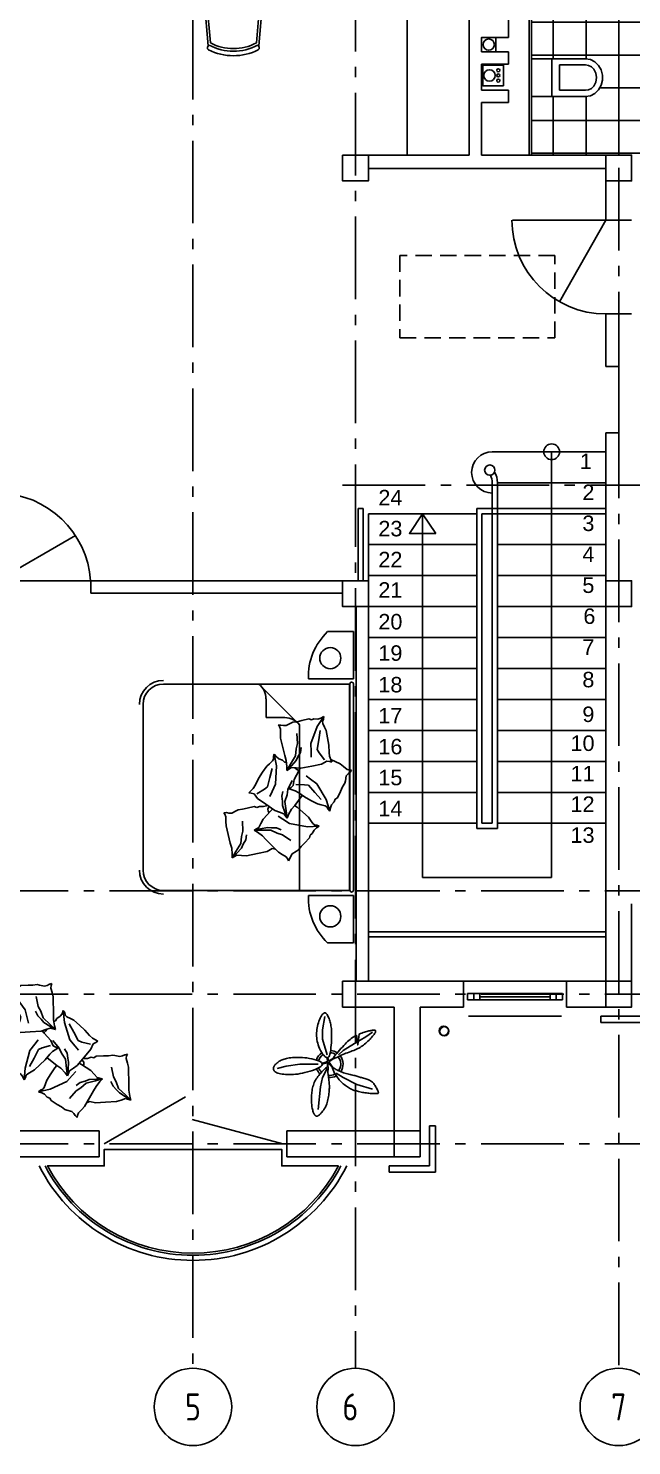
# Model space of a CAD drawing. Extents: x -133165 to 20117, y 15722 to 63536.
# Drawn here: x -82833 to -76988, y 16065 to 29798 of the extents above; entities that cross this region are included whole.
import ezdxf
from ezdxf.enums import TextEntityAlignment as Align

# ---------------------------------------------------------------- set-up
doc = ezdxf.new("R2010")
doc.units = 0
for name, pattern in [('GOST2_303_5', [24, 20, -1.5, 1, -1.5]), ('GOST2_303_6', [12, 8, -1.5, 1, -1.5]), ('HIDDEN', [9.525, 6.35, -3.175])]:
    doc.linetypes.add(name, pattern=pattern)
doc.layers.get('0').update_dxf_attribs({"linetype": 'CONTINUOUS'})
for name, color, linetype in [('AREA', 191, 'CONTINUOUS'), ('AXIS', 7, 'GOST2_303_5'), ('CORNICE', 251, 'CONTINUOUS'), ('FURNITURE', 28, 'CONTINUOUS'), ('HATCH', 8, 'CONTINUOUS'), ('HIDDEN', 9, 'HIDDEN'), ('MERDIVEN', 3, 'CONTINUOUS'), ('V', 140, 'CONTINUOUS'), ('WALL', 5, 'CONTINUOUS'), ('WC', 4, 'CONTINUOUS'), ('WINDOWS', 8, 'CONTINUOUS')]:
    doc.layers.add(name, color=color, linetype=linetype)
doc.styles.add('ATTR', font='romans.shx', dxfattribs={"width": 0.8, "height": 0.470416})
doc.styles.add('GOST_2_304', font='CS_Gost2304.shx')
doc.styles.add('STYLE1', font='arial.ttf')

# ---------------------------------------------------------------- blocks, each defined once
blk = doc.blocks.new('KARNIZ-450MM')
at = {"layer": 'CORNICE', "ltscale": 50}
for p, q in [((0, 390), (-60, 390)), ((-60, 390), (-60, -60)), ((0, 0), (0, 390)), ((390, 0), (0, 0)), ((390, -60), (390, 0)), ((-60, -60), (390, -60))]:
    blk.add_line(p, q, dxfattribs=at)
blk = doc.blocks.new('РЈРќРРўРђР—1')
at = {"linetype": 'CONTINUOUS'}
for p, q in [((20327, -23011), (20327, -22481)), ((20697, -22481), (20327, -22481)), ((20697, -23011), (20697, -22481)), ((20697, -22681), (20327, -22681)), ((20387, -22756), (20387, -23011)), ((20637, -22756), (20387, -22756)), ((20637, -23011), (20637, -22756))]:
    blk.add_line(p, q, dxfattribs=at)
for points in [[(20327, -23011), (20334, -23061), (20357, -23105), (20392, -23141)], [(20387, -23011), (20392, -23042), (20406, -23070), (20428, -23093)], [(20596, -23093), (20618, -23070), (20632, -23042), (20637, -23011)], [(20632, -23141), (20667, -23105), (20689, -23061), (20697, -23011)], [(20392, -23141), (20436, -23166), (20486, -23179), (20537, -23179), (20587, -23166), (20632, -23141)], [(20428, -23093), (20468, -23114), (20512, -23121), (20556, -23114), (20596, -23093)]]:
    blk.add_lwpolyline(points, dxfattribs=at)
blk = doc.blocks.new('CHEDIN3')
for p, q in [((29, 386), (0, 54)), ((47, 362), (20, 52)), ((32, 416), (32, 416)), ((430, 52), (403, 362)), ((450, 54), (421, 386)), ((50, 19), (401, 19)), ((50, -1), (401, -1))]:
    blk.add_line(p, q)
for centre, radius, start, end in [((225, 36), 426, 63.0136, 116.9507), ((47, 400), 22, 131.6226, 246.1334), ((225, 36), 391, 61.3288, 118.6295), ((225, 36), 371, 61.3288, 118.6295), ((404, 400), 22, 293.8666, 48.3774), ((50, 49), 50, 174.9603, 270), ((50, 49), 30, 174.9603, 270), ((401, 49), 50, 270, 5.0397), ((401, 49), 30, 270, 5.0397)]:
    blk.add_arc(centre, radius, start, end)
blk = doc.blocks.new('7')
for p, q in [((34733, 36830), (34722, 36776)), ((34743, 36929), (34731, 36879)), ((34731, 36879), (34733, 36830)), ((34766, 36902), (34743, 36929)), ((34810, 36871), (34766, 36902)), ((34901, 36854), (34810, 36871)), ((34981, 36836), (34901, 36854)), ((35296, 36689), (34981, 36836)), ((34608, 36586), (34566, 36499)), ((34634, 36666), (34608, 36586)), ((34660, 36700), (34634, 36666)), ((34722, 36776), (34660, 36700)), ((35021, 36494), (34832, 36541)), ((35436, 36549), (35263, 36484)), ((35384, 36643), (35296, 36689)), ((35497, 36609), (35384, 36643)), ((35571, 36596), (35436, 36549)), ((35571, 36596), (35464, 36527)), ((35571, 36596), (35497, 36609)), ((35500, 36516), (35571, 36596)), ((33639, 36244), (33695, 36288)), ((33695, 36288), (33829, 36345)), ((33829, 36345), (33961, 36399)), ((33961, 36399), (34096, 36432)), ((34096, 36432), (34168, 36459)), ((34144, 36245), (34257, 36374)), ((34168, 36459), (34268, 36526)), ((34268, 36526), (34268, 36481)), ((34268, 36481), (34270, 36423)), ((34270, 36423), (34347, 36338)), ((34347, 36338), (34424, 36162)), ((34488, 36276), (34477, 36199)), ((34519, 36319), (34488, 36276)), ((34566, 36499), (34511, 36373)), ((34511, 36373), (34519, 36319)), ((34893, 36204), (34962, 36286)), ((34962, 36286), (34909, 36170)), ((34962, 36286), (34935, 36146)), ((34962, 36286), (34986, 36215)), ((35127, 36500), (35021, 36494)), ((35177, 36406), (35078, 36409)), ((35263, 36484), (35127, 36500)), ((35270, 36438), (35177, 36406)), ((35347, 36458), (35270, 36438)), ((35464, 36527), (35347, 36458)), ((35393, 36135), (35476, 36335)), ((35476, 36335), (35489, 36428)), ((35489, 36428), (35500, 36516)), ((32790, 35994), (32763, 35960)), ((32852, 36071), (32790, 35994)), ((32862, 36125), (32852, 36071)), ((32872, 36224), (32860, 36173)), ((32860, 36173), (32862, 36125)), ((32896, 36196), (32872, 36224)), ((32939, 36166), (32896, 36196)), ((33030, 36149), (32939, 36166)), ((33111, 36130), (33030, 36149)), ((33425, 35983), (33111, 36130)), ((33513, 35938), (33425, 35983)), ((33438, 36189), (33489, 36194)), ((33482, 36140), (33438, 36189)), ((33438, 36189), (33655, 36106)), ((33509, 36088), (33482, 36140)), ((33489, 36194), (33538, 36185)), ((33522, 36010), (33509, 36088)), ((33552, 35967), (33522, 36010)), ((33538, 36185), (33575, 36199)), ((33575, 36199), (33639, 36244)), ((33655, 36106), (34003, 36052)), ((33718, 36175), (33901, 36188)), ((33901, 36188), (34088, 36193)), ((34003, 36052), (34154, 36089)), ((34088, 36193), (34144, 36245)), ((34154, 36089), (34257, 36113)), ((34424, 36162), (34510, 35963)), ((34450, 36145), (34438, 36131)), ((34477, 36199), (34450, 36145)), ((34454, 36092), (34459, 36092)), ((34459, 36092), (34507, 36102)), ((34488, 36015), (34532, 36042)), ((34507, 36102), (34544, 36088)), ((34532, 36042), (34718, 36154)), ((34544, 36088), (34574, 36067)), ((34718, 36154), (34808, 36180)), ((34808, 36180), (34893, 36204)), ((34858, 36044), (34850, 35964)), ((34909, 36170), (34858, 36044)), ((34935, 36146), (34897, 35965)), ((34986, 36215), (35037, 36107)), ((35037, 36107), (35094, 36027)), ((35094, 36027), (35286, 35737)), ((35318, 35958), (35393, 36135)), ((32695, 35794), (32640, 35667)), ((32737, 35880), (32695, 35794)), ((32763, 35960), (32737, 35880)), ((33150, 35789), (32962, 35836)), ((33257, 35794), (33150, 35789)), ((33393, 35779), (33257, 35794)), ((33399, 35732), (33307, 35701)), ((33566, 35843), (33393, 35779)), ((33477, 35752), (33399, 35732)), ((33594, 35821), (33477, 35752)), ((33627, 35904), (33513, 35938)), ((33547, 35928), (33552, 35967)), ((33701, 35891), (33566, 35843)), ((33701, 35891), (33594, 35821)), ((33606, 35629), (33619, 35722)), ((33619, 35722), (33630, 35810)), ((33644, 35702), (33622, 35747)), ((33701, 35891), (33627, 35904)), ((33630, 35810), (33701, 35891)), ((33848, 35715), (33663, 35662)), ((33963, 35709), (33848, 35715)), ((34056, 35798), (33869, 35749)), ((34009, 35744), (33963, 35709)), ((34043, 35773), (34009, 35744)), ((34055, 35653), (34043, 35773)), ((34163, 35794), (34056, 35798)), ((34212, 35888), (34113, 35885)), ((34298, 35811), (34163, 35794)), ((34305, 35858), (34212, 35888)), ((34473, 35749), (34298, 35811)), ((34382, 35839), (34305, 35858)), ((34500, 35771), (34382, 35839)), ((34608, 35703), (34473, 35749)), ((34608, 35703), (34500, 35771)), ((34510, 35963), (34524, 35871)), ((34524, 35871), (34536, 35783)), ((34536, 35783), (34608, 35703)), ((34641, 35784), (34603, 35883)), ((34699, 35640), (34641, 35784)), ((34850, 35964), (34832, 35868)), ((34832, 35868), (34849, 35771)), ((34897, 35965), (34932, 35832)), ((34932, 35832), (34942, 35726)), ((34942, 35726), (35017, 35547)), ((35240, 35814), (35242, 35872)), ((35240, 35806), (35240, 35814)), ((35242, 35872), (35318, 35958)), ((35286, 35737), (35316, 35661)), ((32537, 35391), (32753, 35476)), ((32580, 35440), (32537, 35391)), ((32606, 35493), (32580, 35440)), ((32618, 35570), (32606, 35493)), ((32649, 35614), (32618, 35570)), ((32640, 35667), (32649, 35614)), ((32753, 35476), (33100, 35535)), ((33100, 35535), (33252, 35499)), ((33307, 35701), (33208, 35703)), ((33252, 35499), (33355, 35476)), ((33448, 35253), (33522, 35430)), ((33522, 35430), (33606, 35629)), ((33663, 35662), (33609, 35647)), ((33658, 35661), (33644, 35702)), ((33778, 35407), (33731, 35502)), ((33900, 35422), (33905, 35499)), ((33905, 35499), (33933, 35668)), ((34080, 35580), (34055, 35653)), ((34139, 35455), (34080, 35580)), ((34334, 35607), (34117, 35503)), ((34182, 35318), (34139, 35455)), ((34421, 35654), (34334, 35607)), ((34360, 35551), (34337, 35609)), ((34431, 35427), (34360, 35551)), ((34534, 35689), (34421, 35654)), ((34608, 35703), (34534, 35689)), ((34692, 35287), (34699, 35640)), ((35265, 35473), (35199, 35400)), ((35317, 35491), (35265, 35473)), ((35316, 35661), (35346, 35573)), ((35365, 35496), (35317, 35491)), ((35346, 35573), (35383, 35535)), ((35414, 35515), (35365, 35496)), ((35383, 35535), (35414, 35515)), ((32537, 35391), (32588, 35386)), ((32588, 35386), (32637, 35396)), ((32637, 35396), (32674, 35382)), ((32674, 35382), (32738, 35338)), ((32738, 35338), (32795, 35295)), ((32795, 35295), (32930, 35239)), ((32817, 35408), (32999, 35398)), ((32930, 35239), (33062, 35187)), ((32999, 35398), (33187, 35395)), ((33062, 35187), (33198, 35155)), ((33187, 35395), (33243, 35343)), ((33198, 35155), (33270, 35130)), ((33243, 35343), (33358, 35215)), ((33370, 35109), (33371, 35166)), ((33371, 35166), (33448, 35253)), ((33844, 35267), (33778, 35407)), ((34107, 35032), (33844, 35267)), ((34015, 35274), (33900, 35422)), ((34121, 35125), (34015, 35274)), ((34222, 35179), (34182, 35318)), ((34224, 35107), (34222, 35179)), ((34506, 35303), (34431, 35427)), ((34557, 35253), (34506, 35303)), ((34610, 35195), (34557, 35253)), ((34630, 35161), (34610, 35195)), ((34627, 35111), (34630, 35161)), ((34639, 35061), (34692, 35287)), ((34805, 35168), (34730, 35145)), ((34843, 35204), (34805, 35168)), ((34897, 35204), (34843, 35204)), ((35014, 35277), (34897, 35204)), ((35094, 35331), (35014, 35277)), ((35169, 35369), (35094, 35331)), ((35199, 35400), (35169, 35369)), ((33270, 35130), (33371, 35064)), ((33327, 35092), (33373, 34903)), ((33371, 35064), (33370, 35109)), ((33373, 34903), (33409, 34829)), ((34309, 34917), (34107, 35032)), ((34118, 34869), (34186, 34908)), ((34186, 34908), (34244, 34920)), ((34230, 35030), (34224, 35107)), ((34242, 34992), (34230, 35030)), ((34280, 34960), (34242, 34992)), ((34244, 34920), (34309, 34917)), ((34309, 34917), (34280, 34960)), ((34639, 35061), (34627, 35111)), ((34681, 35111), (34639, 35061)), ((34730, 35145), (34681, 35111)), ((33409, 34829), (33452, 34747)), ((33456, 34694), (33449, 34659)), ((33449, 34659), (33496, 34681)), ((33452, 34747), (33456, 34694)), ((33496, 34681), (33533, 34713)), ((33533, 34713), (33581, 34738)), ((33581, 34738), (33679, 34738)), ((33679, 34738), (33723, 34738)), ((33723, 34738), (33801, 34768)), ((33801, 34768), (33895, 34789)), ((33895, 34789), (34028, 34825)), ((34028, 34825), (34065, 34865)), ((34065, 34865), (34118, 34869))]:
    blk.add_line(p, q)
blk = doc.blocks.new('PLANT_2')
for p, q in [((-0.98, 9.39), (-1.42, 6.75)), ((-1.42, 6.75), (-1.42, 4.99)), ((8.26, 6.31), (6.94, 5.43)), ((-1.42, 4.99), (-0.54, 1.91)), ((2.54, 2.79), (1.66, 1.91)), ((4.74, 4.11), (2.54, 2.79)), ((6.94, 5.43), (4.74, 4.11)), ((-8.46, -0.29), (-5.82, 0.15)), ((-5.82, 0.15), (-2.3, 0.15)), ((-1.52, 0.24), (-0.49, 0.61)), ((-1.49, 0.11), (-0.47, 0.45)), ((-0.49, 0.59), (-0.51, 1.38)), ((-0.47, 0.45), (-0.49, -0.34)), ((-0.28, 0.69), (-0.38, 1.4)), ((-0.38, -0.36), (-0.34, 0.47)), ((-0.34, 0.47), (0.48, -0.55)), ((0.71, 1.31), (-0.28, 0.71)), ((-0.21, 0.55), (0.75, 1.23)), ((0.56, -0.53), (-0.21, 0.57)), ((-10.22, -0.73), (-8.46, -0.29)), ((-1.42, -2.49), (-1.86, -4.25)), ((-0.54, -0.73), (-1.42, -2.49)), ((1.22, -1.61), (2.54, -2.49)), ((2.54, -2.49), (5.18, -3.81)), ((-1.86, -4.25), (-2.3, -8.65)), ((5.18, -3.81), (8.26, -4.69))]:
    blk.add_line(p, q)
for points in [[(-2, 3.16), (-2.16, 3.51), (-2.28, 3.86), (-2.38, 4.21), (-2.46, 4.54), (-2.52, 4.88), (-2.56, 5.21), (-2.58, 5.54), (-2.59, 5.87), (-2.58, 6.2), (-2.56, 6.53), (-2.53, 6.86), (-2.48, 7.18), (-2.42, 7.51), (-2.34, 7.82), (-2.25, 8.13), (-2.15, 8.44), (-2.03, 8.74), (-1.91, 9.02), (-1.77, 9.29), (-1.63, 9.52), (-1.48, 9.72), (-1.34, 9.88), (-1.19, 10), (-1.05, 10.05), (-0.92, 10.05), (-0.79, 9.99), (-0.67, 9.89), (-0.56, 9.75), (-0.45, 9.58), (-0.35, 9.38), (-0.26, 9.17), (-0.17, 8.95), (-0.09, 8.73), (-0.02, 8.51), (0.05, 8.29), (0.1, 8.05), (0.16, 7.82), (0.2, 7.57), (0.24, 7.32), (0.27, 7.05), (0.29, 6.76), (0.31, 6.47), (0.32, 6.15), (0.32, 5.82), (0.32, 5.46), (0.31, 5.09), (0.29, 4.69), (0.27, 4.26), (0.24, 3.81), (0.2, 3.35), (0.14, 2.9), (0.08, 2.47), (-0.01, 2.09), (-0.11, 1.77), (-0.24, 1.54), (-0.39, 1.4), (-0.57, 1.37), (-0.77, 1.45), (-0.98, 1.61), (-1.2, 1.84), (-1.42, 2.13), (-1.63, 2.45), (-1.83, 2.8), (-2, 3.16)], [(2.4, 3.45), (2.66, 3.75), (2.92, 4.02), (3.17, 4.27), (3.41, 4.51), (3.65, 4.73), (3.89, 4.93), (4.13, 5.11), (4.38, 5.29), (4.63, 5.44), (4.88, 5.59), (5.14, 5.72), (5.4, 3.85), (5.66, 5.96), (5.92, 6.06), (6.18, 6.15), (6.43, 6.24), (6.67, 6.32), (6.91, 6.39), (7.14, 6.46), (7.35, 6.52), (7.56, 6.57), (7.76, 6.61), (7.94, 6.65), (8.12, 6.68), (8.27, 6.7), (8.42, 6.72), (8.54, 6.72), (8.65, 6.72), (8.73, 6.7), (8.8, 6.66), (8.84, 6.61), (8.85, 6.53), (8.84, 6.44), (8.8, 6.33), (8.73, 6.2), (8.65, 6.06), (8.54, 5.9), (8.42, 5.73), (8.27, 5.55), (8.12, 5.36), (7.94, 5.16), (7.76, 4.96), (7.57, 4.76), (7.36, 4.56), (7.15, 4.37), (6.94, 4.17), (6.72, 3.99), (6.5, 3.82), (6.28, 3.66), (6.06, 3.52), (5.83, 3.38), (5.6, 3.25), (5.37, 3.13), (5.12, 3.02), (4.86, 2.9), (4.6, 2.79), (4.31, 2.68), (4.02, 2.57), (3.72, 2.46), (3.41, 2.34), (3.1, 2.23), (2.79, 2.1), (2.48, 1.97), (2.18, 1.84), (1.88, 1.7), (1.6, 1.56), (1.34, 1.44), (1.11, 1.34), (0.93, 1.26), (0.79, 1.23), (0.72, 1.25), (0.71, 1.33), (0.77, 1.47), (0.9, 1.67), (1.08, 1.92), (1.3, 2.2), (1.56, 2.5), (1.83, 2.82), (2.12, 3.14), (2.4, 3.45)], [(-3.98, 1.25), (-4.45, 1.33), (-4.9, 1.38), (-5.34, 1.42), (-5.77, 1.44), (-6.18, 1.44), (-6.57, 1.44), (-6.94, 1.42), (-7.28, 1.4), (-7.6, 1.37), (-7.89, 1.33), (-8.16, 1.29), (-8.41, 1.23), (-8.64, 1.18), (-8.86, 1.11), (-9.07, 1.04), (-9.26, 0.96), (-9.45, 0.87), (-9.63, 0.78), (-9.81, 0.69), (-9.97, 0.58), (-10.12, 0.48), (-10.26, 0.37), (-10.39, 0.26), (-10.51, 0.15), (-10.61, 0.04), (-10.7, -0.07), (-10.78, -0.18), (-10.84, -0.29), (-10.89, -0.4), (-10.92, -0.51), (-10.94, -0.62), (-10.95, -0.73), (-10.94, -0.84), (-10.92, -0.95), (-10.88, -1.05), (-10.81, -1.16), (-10.73, -1.26), (-10.61, -1.36), (-10.47, -1.45), (-10.29, -1.53), (-10.08, -1.61), (-9.84, -1.68), (-9.57, -1.75), (-9.27, -1.8), (-8.95, -1.84), (-8.61, -1.87), (-8.25, -1.89), (-7.87, -1.9), (-7.48, -1.89), (-7.07, -1.87), (-6.65, -1.83), (-6.22, -1.78), (-5.77, -1.71), (-5.31, -1.62), (-4.84, -1.51), (-4.35, -1.39), (-3.85, -1.24), (-3.36, -1.08), (-2.89, -0.9), (-2.45, -0.71), (-2.08, -0.51), (-1.78, -0.31), (-1.58, -0.12), (-1.49, 0.08), (-1.53, 0.27), (-1.67, 0.45), (-1.92, 0.62), (-2.24, 0.78), (-2.63, 0.92), (-3.06, 1.05), (-3.52, 1.16), (-3.98, 1.25)], [(-1.78, -1.61), (-1.97, -1.83), (-2.15, -2.05), (-2.33, -2.27), (-2.49, -2.5), (-2.64, -2.72), (-2.78, -2.96), (-2.91, -3.2), (-3.03, -3.44), (-3.13, -3.69), (-3.22, -3.95), (-3.3, -4.21), (-3.37, -4.48), (-3.43, -4.75), (-3.47, -5.02), (-3.51, -5.29), (-3.54, -5.57), (-3.57, -5.84), (-3.59, -6.12), (-3.6, -6.39), (-3.6, -6.66), (-3.6, -6.92), (-3.59, -7.19), (-3.57, -7.44), (-3.54, -7.69), (-3.51, -7.94), (-3.48, -8.17), (-3.43, -8.4), (-3.39, -8.61), (-3.34, -8.81), (-3.29, -8.99), (-3.23, -9.16), (-3.18, -9.31), (-3.12, -9.43), (-3.07, -9.54), (-3.01, -9.63), (-2.96, -9.71), (-2.9, -9.77), (-2.85, -9.82), (-2.79, -9.86), (-2.74, -9.89), (-2.68, -9.92), (-2.63, -9.93), (-2.57, -9.94), (-2.51, -9.94), (-2.44, -9.93), (-2.38, -9.9), (-2.3, -9.87), (-2.22, -9.82), (-2.14, -9.76), (-2.05, -9.68), (-1.95, -9.6), (-1.85, -9.5), (-1.74, -9.39), (-1.64, -9.27), (-1.53, -9.15), (-1.42, -9.01), (-1.31, -8.87), (-1.2, -8.72), (-1.09, -8.56), (-0.99, -8.39), (-0.89, -8.2), (-0.79, -8), (-0.7, -7.78), (-0.61, -7.55), (-0.53, -7.29), (-0.46, -7.02), (-0.39, -6.73), (-0.34, -6.44), (-0.28, -6.14), (-0.24, -5.85), (-0.2, -5.55), (-0.17, -5.27), (-0.15, -5), (-0.13, -4.75), (-0.12, -4.5), (-0.12, -4.26), (-0.12, -4.02), (-0.13, -3.78), (-0.15, -3.54), (-0.17, -3.29), (-0.2, -3.04), (-0.24, -2.79), (-0.27, -2.53), (-0.31, -2.28), (-0.34, -2.02), (-0.37, -1.78), (-0.38, -1.54), (-0.39, -1.31), (-0.39, -1.1), (-0.37, -0.91), (-0.36, -0.73), (-0.35, -0.59), (-0.34, -0.47), (-0.36, -0.4), (-0.4, -0.36), (-0.46, -0.36), (-0.56, -0.41), (-0.69, -0.5), (-0.84, -0.63), (-1.01, -0.79), (-1.2, -0.97), (-1.39, -1.17), (-1.59, -1.39), (-1.78, -1.61)], [(0.93, -1.68), (1.05, -1.88), (1.18, -2.08), (1.32, -2.28), (1.47, -2.49), (1.63, -2.69), (1.81, -2.9), (1.99, -3.1), (2.18, -3.29), (2.37, -3.48), (2.57, -3.66), (2.78, -3.84), (2.98, -4), (3.19, -4.15), (3.39, -4.29), (3.59, -4.42), (3.79, -4.54), (3.98, -4.64), (4.16, -4.73), (4.35, -4.82), (4.53, -4.89), (4.72, -4.95), (4.91, -5.01), (5.12, -5.07), (5.33, -5.13), (5.56, -5.18), (5.79, -5.24), (6.04, -5.29), (6.29, -5.34), (6.55, -5.38), (6.8, -5.43), (7.06, -5.46), (7.31, -5.49), (7.55, -5.52), (7.79, -5.54), (8.01, -5.55), (8.23, -5.56), (8.42, -5.56), (8.61, -5.57), (8.77, -5.57), (8.92, -5.57), (9.05, -5.57), (9.16, -5.56), (9.24, -5.55), (9.31, -5.53), (9.35, -5.5), (9.38, -5.44), (9.38, -5.37), (9.36, -5.27), (9.32, -5.15), (9.27, -5.01), (9.2, -4.84), (9.11, -4.67), (9.02, -4.49), (8.92, -4.3), (8.81, -4.12), (8.7, -3.95), (8.59, -3.8), (8.48, -3.65), (8.36, -3.52), (8.24, -3.39), (8.12, -3.28), (7.98, -3.18), (7.83, -3.09), (7.68, -3), (7.5, -2.92), (7.32, -2.85), (7.13, -2.78), (6.93, -2.72), (6.73, -2.66), (6.53, -2.6), (6.33, -2.54), (6.14, -2.49), (5.95, -2.43), (5.76, -2.38), (5.58, -2.32), (5.39, -2.27), (5.21, -2.21), (5.01, -2.16), (4.81, -2.1), (4.6, -2.05), (4.37, -1.99), (4.13, -1.94), (3.89, -1.88), (3.63, -1.82), (3.38, -1.75), (3.12, -1.69), (2.87, -1.61), (2.62, -1.53), (2.37, -1.45), (2.14, -1.36), (1.91, -1.26), (1.7, -1.17), (1.5, -1.07), (1.32, -0.98), (1.15, -0.89), (1, -0.8), (0.87, -0.72), (0.77, -0.65), (0.68, -0.6), (0.61, -0.55), (0.55, -0.53), (0.52, -0.52), (0.5, -0.54), (0.49, -0.58), (0.5, -0.65), (0.52, -0.74), (0.55, -0.86), (0.6, -0.99), (0.66, -1.15), (0.74, -1.31), (0.83, -1.49), (0.93, -1.68)]]:
    blk.add_lwpolyline(points, close=True)
for radius, start, end in [(2.64, 55.4621, 85.1348), (2.64, 123.8022, 163.3846), (2.2, 123.3061, 164.633), (2.2, 56.1561, 85.8565), (2.2, 323.0276, 39.4037), (2.64, 325.816, 37.097), (2.64, 200.5744, 226.3792), (2.2, 199.7262, 226.28), (2.2, 263.9554, 299.0217), (2.64, 266.0481, 299.6067)]:
    blk.add_arc((-0.1, 0.15), radius, start, end)
at = {"style": 'ATTR', "width": 0.8, "flags": 9}
blk.add_attdef('ESTCODE', (0, 0), '', height=0.00407, dxfattribs=at)
blk = doc.blocks.new('*X283')
at = {"layer": 'HATCH', "linetype": 'CONTINUOUS', "ltscale": 100}
for p, q in [((-76795, 28445), (-76795, 32445)), ((-76477, 28445), (-76477, 32445)), ((-75207, 30609), (-75207, 32445)), ((-76957, 32397), (-76343, 32397)), ((-75438, 32397), (-75158, 32397)), ((-76964, 32079), (-76269, 32079)), ((-75438, 32079), (-75158, 32079)), ((-76160, 28950), (-76160, 31897)), ((-77072, 31762), (-76033, 31762)), ((-75438, 31762), (-75158, 31762)), ((-77112, 28570), (-77112, 31710)), ((-75842, 29165), (-75842, 31634)), ((-77430, 30244), (-77430, 31486)), ((-75525, 29229), (-75525, 31544)), ((-77957, 31444), (-75158, 31444)), ((-77747, 31175), (-77747, 31445)), ((-77957, 31127), (-77851, 31127)), ((-77630, 31127), (-75158, 31127)), ((-77957, 30809), (-77938, 30809)), ((-77540, 30809), (-75083, 30809)), ((-77957, 30492), (-75243, 30492)), ((-77747, 30250), (-77747, 30566)), ((-74572, 29275), (-74572, 30336)), ((-74255, 29289), (-74255, 30245)), ((-73937, 29285), (-73937, 30245)), ((-73620, 29301), (-73620, 30245)), ((-77957, 30174), (-77905, 30174)), ((-77284, 30174), (-75238, 30174)), ((-75207, 29271), (-75207, 30086)), ((-74734, 30174), (-73358, 30174)), ((-74890, 29264), (-74890, 30018)), ((-77957, 29857), (-75059, 29857)), ((-77747, 29502), (-77747, 29890)), ((-77430, 29501), (-77430, 29896)), ((-75051, 29857), (-73358, 29857)), ((-77957, 29539), (-73358, 29539)), ((-77747, 28570), (-77747, 29138)), ((-77430, 28570), (-77430, 29139)), ((-77296, 29222), (-75600, 29222)), ((-75508, 29222), (-75213, 29222)), ((-73527, 29222), (-73358, 29222)), ((-77957, 28904), (-76204, 28904)), ((-75508, 28904), (-75215, 28904)), ((-73526, 28904), (-73358, 28904)), ((-77957, 28587), (-76377, 28587)), ((-75508, 28587), (-75216, 28587)), ((-73525, 28587), (-73358, 28587)), ((-75207, 28445), (-75207, 28506)), ((-73620, 28445), (-73620, 28468))]:
    blk.add_line(p, q, dxfattribs=at)

msp = doc.modelspace()

# ---------------------------------------------------------------- linework, layer by layer
at = {"ltscale": 100}
for p, q in [((-78338, 25695.1), (-77238, 25695.1)), ((-78338, 25095.1), (-78338, 25395.1)), ((-78288, 25095.1), (-78288, 25395.1)), ((-78288, 25395.1), (-77238, 25395.1)), ((-79638, 24445.1), (-79638, 25145.1)), ((-79588, 25145.1), (-79638, 25145.1)), ((-79588, 24445.1), (-79588, 25145.1)), ((-78488, 22045.1), (-78488, 25145.1)), ((-78488, 25145.1), (-77238, 25145.1)), ((-78438, 22095.1), (-78438, 25095.1)), ((-78438, 25095.1), (-77238, 25095.1)), ((-78338, 22095.1), (-78338, 25095.1)), ((-78288, 22045.1), (-78288, 25095.1)), ((-78488, 22045.1), (-78288, 22045.1)), ((-78438, 22095.1), (-78338, 22095.1)), ((-79538, 21045.1), (-77238, 21045.1)), ((-79538, 20995.1), (-77238, 20995.1))]:
    msp.add_line(p, q, dxfattribs=at)
msp.add_circle((-78362.4, 25516.9), 50, dxfattribs=at)
for centre, radius, start, end in [((-78338, 25495.1), 200, 90, 270), ((-78488, 25395.1), 150, 0, 28.76991), ((-78488, 25395.1), 200, 0, 30.83762)]:
    msp.add_arc(centre, radius, start, end, dxfattribs=at)
at = {"layer": 'AREA', "ltscale": 100}
msp.add_lwpolyline([(-79827.3, 18775.1), (-80378, 18775.1), (-80378, 18935.1), (-82098, 18935.1), (-82098, 18775.1), (-82648.7, 18775.1, 0.5990083)], format="xyb", close=True, dxfattribs=at)
at = {"layer": 'AXIS', "color": 147, "linetype": 'GOST2_303_6', "ltscale": 100}
for p, q in [((-79663, 37573.2), (-79663, 16815.4)), ((-81238, 37108.7), (-81238, 16815.4)), ((-77113, 28445.1), (-77113, 16815.4)), ((-79788, 25370.1), (-68638, 25370.1)), ((-92846.3, 21440.1), (-68638, 21440.1)), ((-92846.3, 20440.1), (-68638, 20440.1)), ((-92846.3, 18990.1), (-68638, 18990.1))]:
    msp.add_line(p, q, dxfattribs=at)
at = {"layer": 'AXIS', "color": 3, "linetype": 'CONTINUOUS', "ltscale": 75}
for centre in [(-81238, 16440.4), (-79663, 16440.4), (-77113, 16440.4)]:
    msp.add_circle(centre, 375, dxfattribs=at)
at = {"layer": 'FURNITURE', "ltscale": 100}
for p, q in [((-79163, 28570.1), (-79163, 32445.1)), ((-79163, 28570.1), (-79163, 32445.1)), ((-77982.3, 28570.1), (-77982.3, 32445.1)), ((-77957.3, 28570.1), (-77957.3, 32445.1)), ((-79683.7, 23952.1), (-79933.2, 23952.1)), ((-79683.7, 23494.8), (-79683.7, 23952.1)), ((-79683.7, 23494.8), (-80119.1, 23494.8)), ((-79721.9, 23444.6), (-81524.2, 23444.6)), ((-80205.3, 23049.6), (-80600.4, 23444.6)), ((-79721.9, 21444.6), (-79721.9, 23444.6)), ((-79718.6, 21446.9), (-79718.6, 23446.9)), ((-79683.7, 21446.9), (-79683.7, 23446.9)), ((-81721.9, 23246.9), (-81721.9, 21642.3)), ((-80530.4, 23301.6), (-80530.4, 23119.5)), ((-79683.7, 23249.2), (-79683.7, 21644.6)), ((-80348.4, 23119.5), (-80530.4, 23119.5)), ((-80205.3, 23049.6), (-80205.3, 22444.6)), ((-80205.3, 22444.6), (-80205.3, 21444.6)), ((-81524.2, 21444.6), (-79721.9, 21444.6)), ((-79683.7, 21394.5), (-80119.1, 21394.5)), ((-79683.7, 21394.5), (-79683.7, 20937.2)), ((-79683.7, 20937.2), (-79933.2, 20937.2))]:
    msp.add_line(p, q, dxfattribs=at)
for centre in [(-79907.8, 23695.5), (-79907.8, 21193.8)]:
    msp.add_circle(centre, 102.4, dxfattribs=at)
for centre, radius, start, end in [((-79524.7, 23519.6), 594.9, 133.36295, 182.39023), ((-81524.2, 23246.9), 232.7, 90, 180), ((-81524.2, 23246.9), 197.7, 90, 180), ((-80711.9, 23301.5), 181.4, 359.97011, 52.08776), ((-79701.1, 23446.9), 17.4, 0, 180), ((-80348.5, 22938.1), 181.4, 37.91224, 90.02989), ((-81524.2, 21642.3), 232.7, 180, 270), ((-81524.2, 21642.3), 197.7, 180, 270), ((-79701.1, 21446.9), 17.4, 180, 0), ((-79524.7, 21369.6), 594.9, 177.60977, 226.63705)]:
    msp.add_arc(centre, radius, start, end, dxfattribs=at)
at = {"layer": 'HATCH', "ltscale": 100}
for p, q in [((-77238, 27940.1), (-78143, 27940.1)), ((-77238, 27940.1), (-77688.1, 27149.2)), ((-83138, 24445.1), (-82377.2, 24884.3))]:
    msp.add_line(p, q, dxfattribs=at)
at = {"layer": 'HIDDEN', "color": 147, "linetype": 'HIDDEN', "ltscale": 25}
msp.add_lwpolyline([(-77733, 26797.6), (-77733, 27597.6), (-79233, 27597.6), (-79233, 26797.6)], close=True, dxfattribs=at)
at = {"layer": 'MERDIVEN', "ltscale": 100}
for p, q in [((-77763, 25695.1), (-77763, 25095.1)), ((-79538, 25095.1), (-78488, 25095.1)), ((-79538, 24445.1), (-79538, 25095.1)), ((-79013, 25095.1), (-79013, 21570.1)), ((-77763, 25095.1), (-77763, 21570.1)), ((-78488, 24795.1), (-79538, 24795.1)), ((-78288, 24795.1), (-77238, 24795.1)), ((-78488, 24495.1), (-79538, 24495.1)), ((-78288, 24495.1), (-77238, 24495.1)), ((-79538, 24195.1), (-78488, 24195.1)), ((-78288, 24195.1), (-77238, 24195.1)), ((-79538, 23895.1), (-78488, 23895.1)), ((-78288, 23895.1), (-77238, 23895.1)), ((-79538, 23595.1), (-78488, 23595.1)), ((-78288, 23595.1), (-77238, 23595.1)), ((-79538, 23295.1), (-78488, 23295.1)), ((-78288, 23295.1), (-77238, 23295.1)), ((-79538, 22995.1), (-78488, 22995.1)), ((-78288, 22995.1), (-77238, 22995.1)), ((-79538, 22695.1), (-78488, 22695.1)), ((-78288, 22695.1), (-77238, 22695.1)), ((-79538, 22395.1), (-78488, 22395.1)), ((-78288, 22395.1), (-77238, 22395.1)), ((-79538, 22095.1), (-78488, 22095.1)), ((-78288, 22095.1), (-77238, 22095.1)), ((-79013, 21570.1), (-77763, 21570.1))]:
    msp.add_line(p, q, dxfattribs=at)
at = {"layer": 'MERDIVEN', "color": 253, "linetype": 'HIDDEN', "ltscale": 10}
msp.add_line((-77238, 25395.1), (-77238, 25695.1), dxfattribs=at)
at = {"layer": 'MERDIVEN', "ltscale": 100}
msp.add_lwpolyline([(-78885.6, 24904.7), (-79013, 25095.1), (-79140.4, 24904.7)], close=True, dxfattribs=at)
msp.add_circle((-77763, 25695.1), 76.3, dxfattribs=at)
at = {"layer": 'V', "ltscale": 100}
for p, q in [((-77658, 20445.1), (-78578, 20445.1)), ((-78578, 20445.1), (-78578, 20385.1)), ((-77658, 20385.1), (-78578, 20385.1)), ((-78518, 20445.1), (-78518, 20385.1)), ((-78458, 20445.1), (-78458, 20385.1)), ((-77778, 20415.1), (-78458, 20415.1)), ((-77778, 20445.1), (-77778, 20385.1)), ((-77718, 20445.1), (-77718, 20385.1)), ((-77658, 20445.1), (-77658, 20385.1)), ((-77658, 20445.1), (-77658, 20385.1)), ((-82098, 18990.1), (-81309.9, 19445.1)), ((-80368, 18990.1), (-81247, 19225.6))]:
    msp.add_line(p, q, dxfattribs=at)
at = {"layer": 'WALL', "color": 5, "ltscale": 100}
for p, q in [((-78182.3, 29710.1), (-78182.3, 30870.1)), ((-78182.3, 29710.1), (-78182.3, 29830.1)), ((-78442.3, 29570.1), (-78442.3, 29710.1)), ((-78182.3, 29710.1), (-78442.3, 29710.1)), ((-78182.3, 29570.1), (-78442.3, 29570.1)), ((-78182.3, 29450.1), (-78182.3, 29570.1)), ((-78182.3, 29450.1), (-78443, 29450.1)), ((-78443, 29200.1), (-78443, 29340.1)), ((-78182.3, 29200.1), (-78443, 29200.1)), ((-78182.3, 29080.1), (-78182.3, 29200.1)), ((-78443, 28570.1), (-78443, 29080.1)), ((-78182.3, 29080.1), (-78443, 29080.1)), ((-79538, 28570.1), (-78563, 28570.1)), ((-79538, 28570.1), (-78563, 28570.1)), ((-78443, 28570.1), (-76988, 28570.1)), ((-77238, 28440.1), (-79538, 28440.1)), ((-78763, 28445.1), (-78763, 28440.1)), ((-77238, 27940.1), (-77238, 28320.1)), ((-76988, 27940.1), (-77238, 27940.1)), ((-77238, 26520.1), (-77238, 27030.1)), ((-76988, 27030.1), (-77238, 27030.1)), ((-77238, 26520.1), (-77113, 26520.1)), ((-77113, 26520.1), (-77113, 25880.1)), ((-77238, 20565.1), (-77238, 25880.1)), ((-77238, 25880.1), (-77113, 25880.1)), ((-79788, 24445.1), (-82228, 24445.1)), ((-82228, 24445.1), (-82228, 24325.1)), ((-79538, 20565.1), (-79538, 24445.1)), ((-79788, 24325.1), (-82228, 24325.1)), ((-79658, 20565.1), (-79658, 24195.1)), ((-79538, 20565.1), (-79538, 24195.1)), ((-76988, 20315.1), (-76988, 21315.1)), ((-79758, 20565.1), (-78618, 20565.1)), ((-78618, 20565.1), (-78618, 20315.1)), ((-78618, 20565.1), (-78618, 20315.1)), ((-77618, 20565.1), (-77238, 20565.1)), ((-77618, 20565.1), (-77618, 20315.1)), ((-77238, 20565.1), (-77618, 20565.1)), ((-77618, 20565.1), (-77618, 20315.1)), ((-77238, 20565.1), (-77618, 20565.1)), ((-77618, 20565.1), (-77618, 20315.1)), ((-79788, 20315.1), (-79288, 20315.1)), ((-79638, 20315.1), (-79288, 20315.1)), ((-79288, 20315.1), (-79288, 19115.1)), ((-79038, 20315.1), (-78618, 20315.1)), ((-79038, 20315.1), (-79038, 18865.1)), ((-79038, 20315.1), (-78618, 20315.1)), ((-77618, 20315.1), (-76988, 20315.1)), ((-77618, 20315.1), (-76988, 20315.1)), ((-77618, 20315.1), (-76988, 20315.1)), ((-83188, 19115.1), (-82148, 19115.1)), ((-82148, 19115.1), (-82148, 18865.1)), ((-80328, 19115.1), (-79288, 19115.1)), ((-80328, 19115.1), (-80328, 18865.1)), ((-83438, 18865.1), (-82148, 18865.1)), ((-80328, 18865.1), (-79038, 18865.1))]:
    msp.add_line(p, q, dxfattribs=at)
at = {"layer": 'WALL', "color": 4, "ltscale": 100}
for p, q in [((-78618, 20565.1), (-77618, 20565.1)), ((-78568, 20225.1), (-77668, 20225.1))]:
    msp.add_line(p, q, dxfattribs=at)
at = {"layer": 'WALL', "color": 5, "ltscale": 100}
for points in [[(-78563, 28570.1), (-78563, 31110.1)], [(-78443, 29200.1), (-78443, 29450.1)], [(-78443, 28570.1), (-78443, 29080.1)], [(-79538, 20315.1), (-79788, 20315.1), (-79788, 20565.1), (-79658, 20565.1)]]:
    msp.add_lwpolyline(points, dxfattribs=at)
for points in [[(-78442.3, 29570.1), (-78302.3, 29570.1), (-78302.3, 29710.1), (-78442.3, 29710.1)], [(-78442.3, 29570.1), (-78302.3, 29570.1), (-78302.3, 29710.1), (-78442.3, 29710.1)], [(-78230.7, 29241.3), (-78230.7, 29441.3), (-78430.7, 29441.3), (-78430.7, 29241.3)], [(-79788, 28570.1), (-79538, 28570.1), (-79538, 28320.1), (-79788, 28320.1)], [(-77238, 28570.1), (-76988, 28570.1), (-76988, 28320.1), (-77238, 28320.1)], [(-79788, 24445.1), (-79538, 24445.1), (-79538, 24195.1), (-79788, 24195.1)], [(-77238, 24445.1), (-76988, 24445.1), (-76988, 24195.1), (-77238, 24195.1)], [(-77238, 20565.1), (-76988, 20565.1), (-76988, 20315.1), (-77238, 20315.1)], [(-79288, 19115.1), (-79038, 19115.1), (-79038, 18865.1), (-79288, 18865.1)]]:
    msp.add_lwpolyline(points, close=True, dxfattribs=at)
for centre, radius in [((-78372.3, 29640.1), 55), ((-78364.8, 29341.3), 55), ((-78280.1, 29391.3), 15), ((-78280.1, 29341.3), 15), ((-78280.1, 29291.3), 15), ((-78808, 20085.1), 45), ((-78803, 20080.1), 45)]:
    msp.add_circle(centre, radius, dxfattribs=at)
msp.add_arc((-81988, 24385.1), 910, 355.90396, 356.21951, dxfattribs=at)
at = {"layer": 'WALL', "color": 4, "ltscale": 100}
for radius, start, end in [(1670, 206.87823, 333.12177), (1620, 207.77816, 332.22184), (1600, 208.15608, 331.84392)]:
    msp.add_arc((-81238, 19530.1), radius, start, end, dxfattribs=at)
at = {"layer": 'WINDOWS', "ltscale": 100}
for p, q in [((-77238, 27940.1), (-77238, 28089)), ((-82228, 24445.1), (-83120.7, 24445.1))]:
    msp.add_line(p, q, dxfattribs=at)
for centre, start, end in [((-77238, 27940.1), 180, 270), ((-83138, 24385.1), 3.78049, 88.90939)]:
    msp.add_arc(centre, 910, start, end, dxfattribs=at)

# ---------------------------------------------------------------- block references
at = {"layer": 'CORNICE', "xscale": -1}
for p in [(-76898, 20225.1), (-78948, 18775.1)]:
    msp.add_blockref('KARNIZ-450MM', p, dxfattribs=at)
at = {"layer": 'FURNITURE', "ltscale": 100}
for name, p, xscale, yscale, zscale, rotation in [('CHEDIN3', (-80564.8, 30109.6), 1.25, 1.25, 1.25, 180), ('7', (-59436.7, 35626), -0.49999999996083777, 0.5000000000291038, 0.5, 78.73006623234987), ('7', (-106119.9, 27264), 0.49999999998675915, 0.5, 0.5, 296.26993376336014)]:
    msp.add_blockref(name, p, dxfattribs=dict(at, xscale=xscale, yscale=yscale, zscale=zscale, rotation=rotation))
at = {"layer": 'FURNITURE', "ltscale": 100, "xscale": 50, "yscale": 50, "zscale": 50}
msp.add_blockref('PLANT_2', (-79910.8, 19755.3), dxfattribs=at)
at = {"layer": 'HATCH', "ltscale": 100}
msp.add_blockref('*X283', (0, 0), dxfattribs=at)
at = {"layer": 'WC', "ltscale": 100, "xscale": 0.9842519683297724, "yscale": 0.9842519684461877, "zscale": 0.9842519685039369, "rotation": 90}
msp.add_blockref('РЈРќРРўРђР—1', (-100084.3, 9131.3), dxfattribs=at)

# ---------------------------------------------------------------- texts
at = {"ltscale": 100, "char_height": 150, "width": 111.368, "attachment_point": 3, "style": 'STYLE1'}
for s, insert in [('{\\fArial|b0|i0|c204|p34;1}', (-77373.5, 25677)), ('{\\fArial|b0|i0|c204|p34;2\\fArial|b0|i0|c0|p34;4}', (-79208.9, 25325.6)), ('{\\fArial|b0|i0|c204|p34;2}', (-77348.9, 25377)), ('{\\fArial|b0|i0|c204|p34;2\\fArial|b0|i0|c0|p34;3}', (-79208.9, 25025.6)), ('{\\fArial|b0|i0|c204|p34;3}', (-77348.9, 25077)), ('{\\fArial|b0|i0|c204|p34;22}', (-79208.9, 24725.6)), ('{\\fArial|b0|i0|c204|p34;4}', (-77348.9, 24777)), ('{\\fArial|b0|i0|c204|p34;5}', (-77348.9, 24477)), ('{\\fArial|b0|i0|c204|p34;21}', (-79208.9, 24431.1)), ('{\\fArial|b0|i0|c204|p34;6}', (-77338.9, 24177)), ('{\\fArial|b0|i0|c204|p34;20}', (-79208.9, 24123.7)), ('{\\fArial|b0|i0|c204|p34;19}', (-79208.9, 23819.7)), ('{\\fArial|b0|i0|c204|p34;7}', (-77348.9, 23877)), ('{\\fArial|b0|i0|c204|p34;18}', (-79208.9, 23513.7)), ('{\\fArial|b0|i0|c204|p34;8}', (-77348.9, 23562.9)), ('{\\fArial|b0|i0|c204|p34;17}', (-79208.9, 23213.7)), ('{\\fArial|b0|i0|c204|p34;9}', (-77348.9, 23226.5)), ('{\\fArial|b0|i0|c204|p34;10}', (-77347.3, 22946.3)), ('{\\fArial|b0|i0|c204|p34;16}', (-79208.9, 22913.7)), ('{\\fArial|b0|i0|c204|p34;15}', (-79208.9, 22613.7)), ('{\\fArial|b0|i0|c204|p34;1\\fArial|b0|i0|c0|p34;1}', (-77347.3, 22651.1)), ('{\\fArial|b0|i0|c204|p34;1\\fArial|b0|i0|c0|p34;4}', (-79208.9, 22313.7)), ('{\\fArial|b0|i0|c0|p34;12}', (-77347.3, 22356)), ('{\\fArial|b0|i0|c0|p34;13}', (-77347.3, 22056))]:
    msp.add_mtext(s, dxfattribs=dict(at, insert=insert))
at = {"layer": 'AXIS', "color": 3, "linetype": 'CONTINUOUS', "ltscale": 75, "style": 'GOST_2_304'}
for s, p in [('5', (-81238, 16440.4)), ('6', (-79713, 16440.4)), ('7', (-77113, 16440.4))]:
    msp.add_text(s, height=262.5, dxfattribs=at).set_placement(p, align=Align.MIDDLE_CENTER)

doc.saveas('drawing.dxf')
